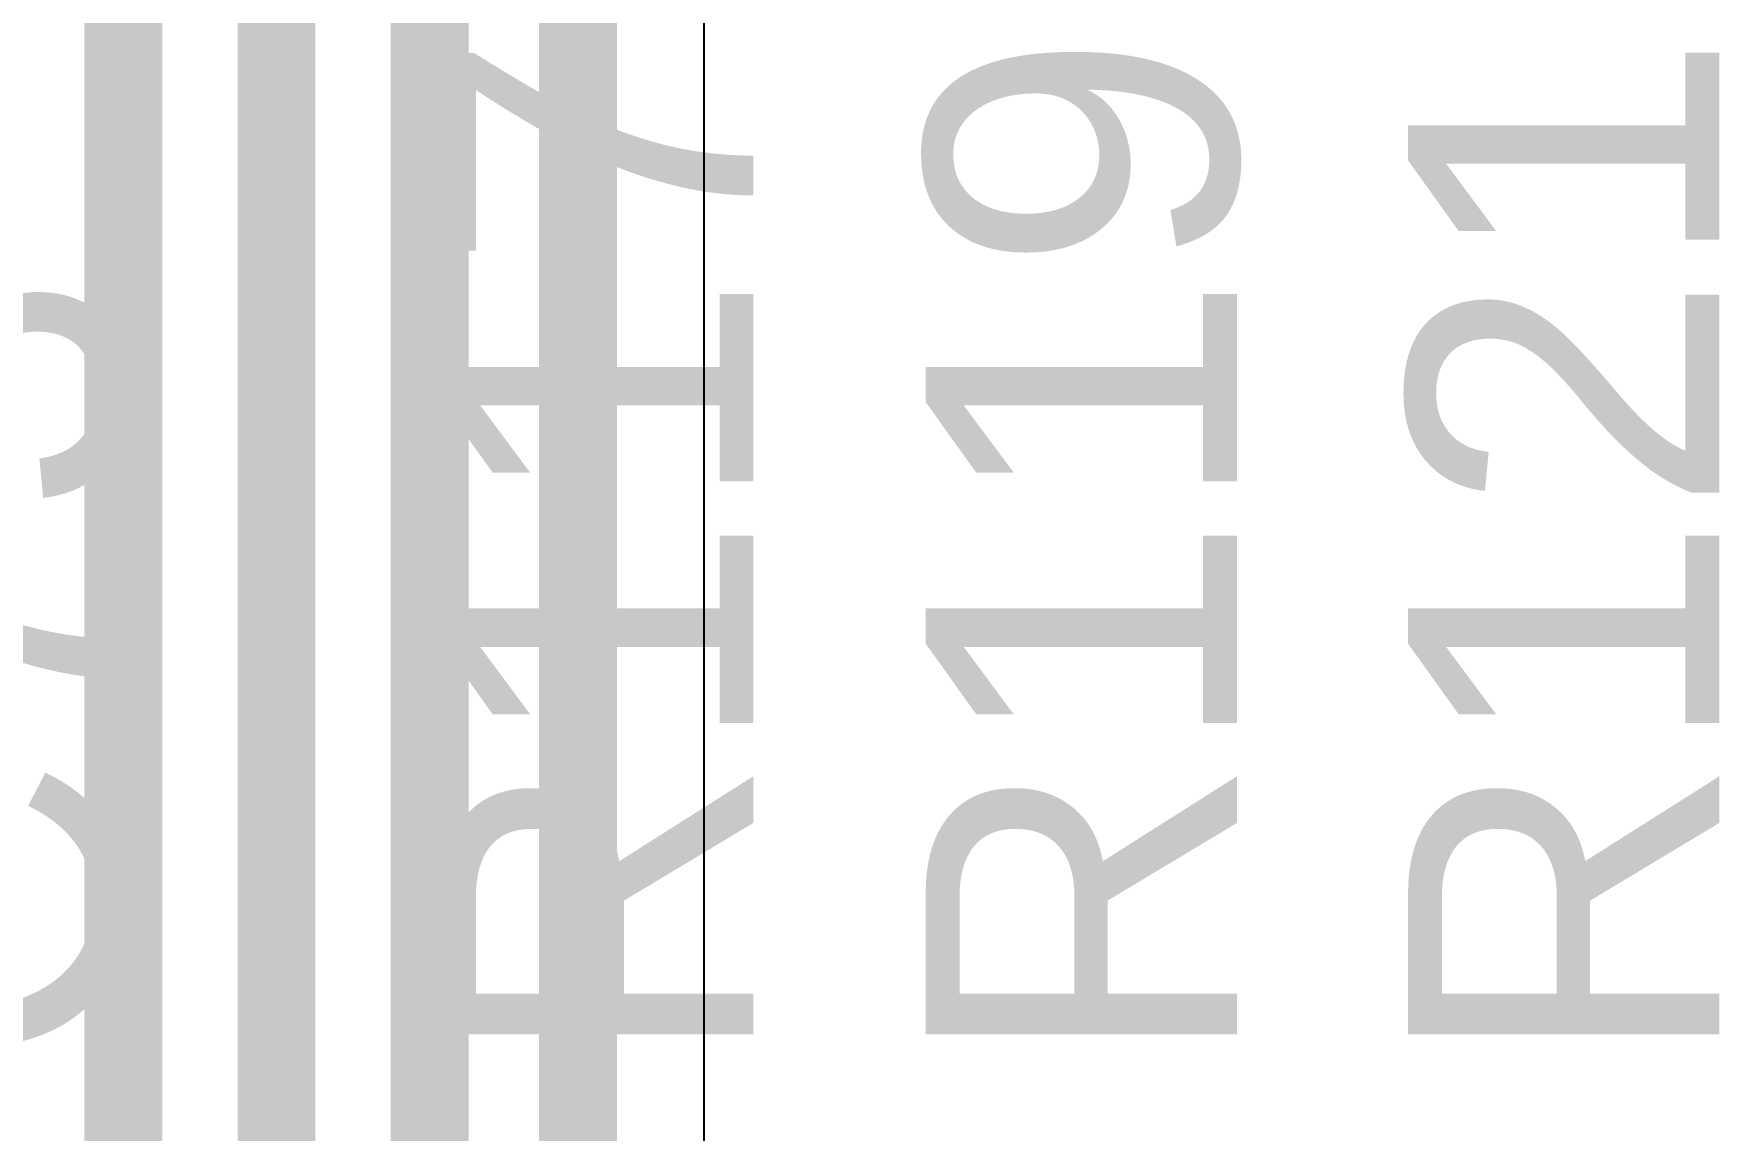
# Model space of a CAD drawing. Header units: inches. Extents: x -4 to 5258, y -4 to 5281.
# Drawn here: x 94.49 to 99.99, y 57.75 to 61.33 of the extents above; entities that cross this region are included whole.
import ezdxf

# ---------------------------------------------------------------- set-up
doc = ezdxf.new("R2010")
doc.units = ezdxf.units.IN
doc.layers.add('Top Layer', color=1, linetype='Continuous')
doc.layers.add('Top Overlay', color=2, linetype='Continuous')
doc.styles.add('Arial', font='', dxfattribs={"height": 0.2})
doc.styles.get('Arial').set_extended_font_data('Arial')

msp = doc.modelspace()

# ---------------------------------------------------------------- linework, layer by layer
at = {"layer": 'Top Layer'}
msp.add_line((96.6771, 55.1448), (96.6771, 63.9644), dxfattribs=at)
for points in [[(94.7804, 56.8584, 0.254, 0.254, 0), (94.7804, 67.1688, 0.254, 0.254, 0)], [(95.2805, 56.4619, 0.254, 0.254, 0), (95.2805, 67.1688, 0.254, 0.254, 0)], [(95.7804, 55.2734, 0.254, 0.254, 0), (95.7804, 67.1688, 0.254, 0.254, 0)], [(96.2647, 54.8052, 0.254, 0.254, 0), (96.2647, 67.1531, 0.254, 0.254, 0)]]:
    msp.add_lwpolyline(points, format="xyseb", dxfattribs=at)

# ---------------------------------------------------------------- texts
at = {"layer": 'Top Overlay', "style": 'Arial'}
for s, p in [('R117', (96.8371, 57.9469)), ('R119', (98.416, 57.9469)), ('R121', (99.991, 57.9469)), ('C73', (94.7795, 57.9469))]:
    msp.add_text(s, height=1.016, rotation=90, dxfattribs=at).set_placement(p)

doc.saveas('drawing.dxf')
